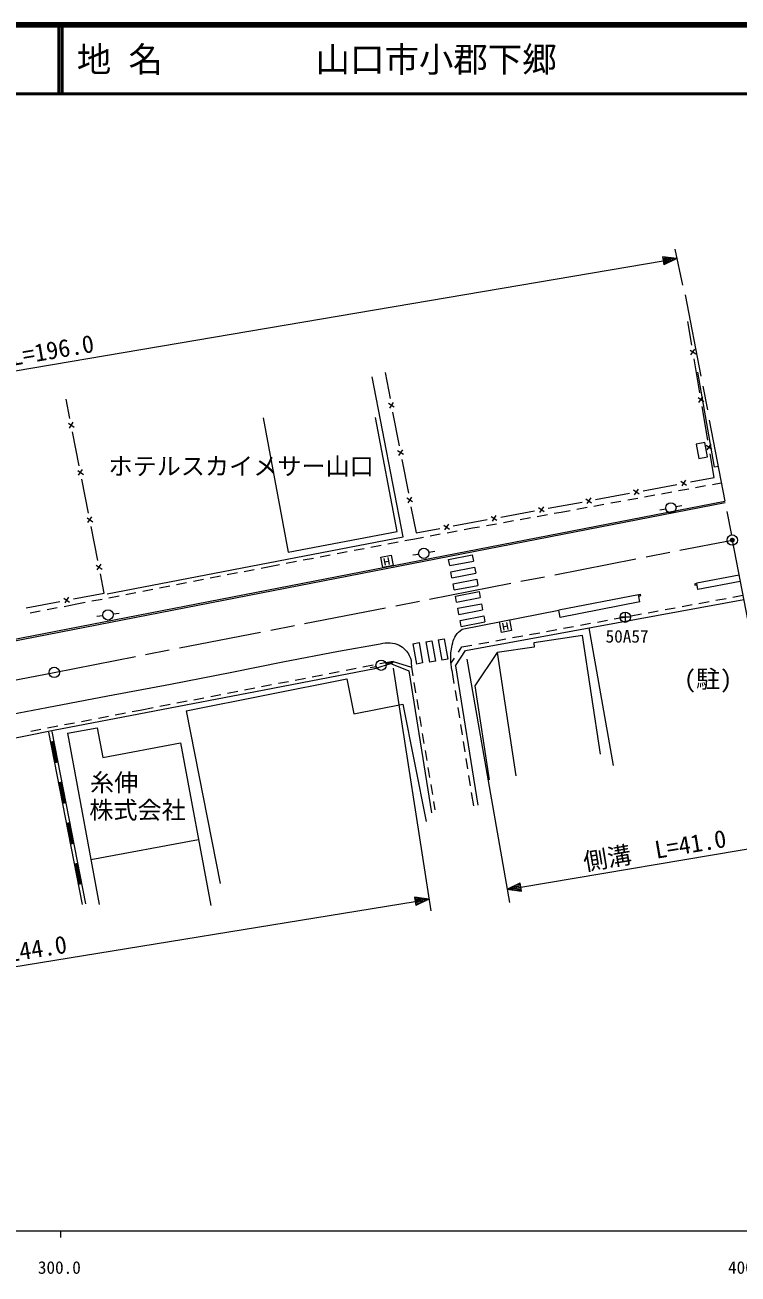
# Model space of a CAD drawing. Units: millimetres, scale not verified. Extents: x 40000 to 680000, y 20000 to 380000.
# Drawn here: x 362858 to 466334, y 198715 to 380000 of the extents above; entities that cross this region are included whole.
import ezdxf
from ezdxf.enums import TextEntityAlignment as Align

# ---------------------------------------------------------------- set-up
doc = ezdxf.new("R2010")
doc.units = ezdxf.units.MM
doc.header["$LTSCALE"] = 1000
doc.header["$PDMODE"] = 32
doc.header["$PDSIZE"] = 500
doc.linetypes.add('CHAIN', pattern=[18.5, 12, -1.5, 3.5, -1.5])
for name, color, linetype, lineweight in [('M-BGD', 7, 'Continuous', 13), ('M-BMK', 2, 'CHAIN', 13), ('M-BMK-SRVR', 3, 'Continuous', 13), ('M-STR-HTXT', 7, 'Continuous', 13), ('M-STR-STRC', 7, 'Continuous', 13), ('M-TTL', 2, 'Continuous', 140), ('M-TTL-BAND', 7, 'Continuous', 13), ('M-TTL-LINE', 7, 'Continuous', 50)]:
    doc.layers.add(name, color=color, linetype=linetype, lineweight=lineweight)
doc.layers.add('M-OTRS', color=6, linetype='Continuous')
doc.layers.add('M-TTL-TXT', color=7, linetype='Continuous')
doc.styles.add('ＭＳ ゴシック', font='')
doc.styles.get('ＭＳ ゴシック').set_extended_font_data('MS Gothic')

msp = doc.modelspace()

# ---------------------------------------------------------------- linework, layer by layer
at = {"layer": 'M-BGD'}
for p, q in [((459614, 333523), (459032, 336947)), ((459374, 332826), (460190, 332248)), ((459493, 332129), (460071, 332945)), ((460788, 326622), (459950, 331551)), ((417727, 305696), (413259, 328922)), ((415104, 329565), (415835, 325784)), ((462899, 315838), (460495, 329630)), ((369385, 322901), (368836, 325696)), ((416439, 324522), (415610, 325082)), ((416305, 325216), (415745, 324387)), ((460548, 325925), (461364, 325347)), ((460667, 325228), (461245, 326044)), ((461962, 319721), (461124, 324650)), ((397402, 322961), (401058, 303495)), ((416847, 306461), (413732, 323043)), ((416214, 323820), (417163, 318911)), ((369163, 322199), (369993, 321641)), ((369299, 321505), (369857, 322335)), ((370734, 316032), (369770, 320938)), ((461513, 319398), (460250, 319149)), ((460250, 319149), (460659, 317066)), ((461923, 317315), (461513, 319398)), ((461841, 318327), (462419, 319143)), ((417767, 317649), (416939, 318209)), ((417633, 318343), (417073, 317515)), ((460659, 317066), (461923, 317315)), ((461722, 319024), (462538, 318446)), ((462880, 314325), (462298, 317749)), ((370648, 314636), (371205, 315466)), ((417543, 316947), (418492, 312038)), ((463455, 315934), (462899, 315838)), ((370511, 315330), (371341, 314772)), ((372082, 309163), (371119, 314070)), ((458035, 313785), (458860, 313219)), ((458731, 313914), (458165, 313090)), ((459431, 313685), (462880, 314325)), ((445666, 311130), (450582, 312043)), ((451153, 312508), (451977, 311942)), ((451848, 312637), (451282, 311813)), ((452548, 312407), (457464, 313320)), ((455245, 311973), (456720, 312242)), ((457704, 312422), (459179, 312692)), ((460163, 312872), (461639, 313142)), ((462622, 313321), (463911, 313557)), ((273542, 273746), (464420, 310905)), ((273580, 273549), (464458, 310709)), ((419096, 310776), (418268, 311336)), ((418962, 311470), (418402, 310642)), ((418872, 310074), (419603, 306293)), ((438083, 310082), (437517, 309258)), ((438783, 309853), (443699, 310765)), ((444271, 311231), (445095, 310665)), ((444966, 311360), (444400, 310536)), ((445408, 310174), (446883, 310444)), ((447867, 310624), (449343, 310893)), ((450326, 311073), (451802, 311343)), ((452785, 311523), (454261, 311793)), ((457319, 310098), (458190, 310250)), ((371860, 308461), (372690, 307903)), ((371996, 307767), (372554, 308597)), ((425018, 307298), (429935, 308210)), ((430506, 308676), (431330, 308110)), ((431201, 308805), (430635, 307981)), ((431901, 308575), (436817, 309488)), ((434740, 308239), (436216, 308505)), ((437200, 308682), (438677, 308948)), ((437388, 309953), (438212, 309387)), ((439661, 309126), (440676, 309309)), ((440676, 309309), (441965, 309544)), ((442949, 309724), (444424, 309994)), ((454997, 309646), (455854, 309782)), ((373431, 302294), (372468, 307201)), ((401058, 303495), (416847, 306461)), ((419603, 306293), (423052, 306933)), ((423623, 307399), (424447, 306833)), ((424318, 307528), (423752, 306703)), ((424113, 306306), (425588, 306579)), ((426571, 306761), (427819, 306992)), ((427819, 306992), (428835, 307175)), ((429819, 307352), (431295, 307618)), ((432280, 307796), (433756, 308062)), ((374805, 297433), (417727, 305696)), ((415518, 304694), (416991, 304975)), ((417974, 305162), (419423, 305438)), ((419423, 305438), (420671, 305669)), ((421655, 305851), (423130, 306124)), ((405695, 302821), (407168, 303102)), ((408151, 303289), (409624, 303570)), ((410606, 303757), (412080, 304038)), ((413062, 304225), (414536, 304506)), ((419132, 303095), (419993, 303207)), ((421466, 303481), (422341, 303609)), ((424330, 302421), (427766, 303085)), ((427766, 303085), (427929, 302200)), ((373209, 301592), (374039, 301034)), ((373345, 300898), (373903, 301728)), ((394662, 300702), (396134, 300989)), ((397116, 301180), (398351, 301421)), ((398351, 301421), (399801, 301697)), ((400783, 301884), (402257, 302165)), ((403239, 302353), (404713, 302633)), ((424492, 301535), (424330, 302421)), ((424492, 301535), (427929, 302200)), ((424663, 300652), (428100, 301316)), ((428100, 301316), (428262, 300431)), ((374365, 297537), (373817, 300332)), ((387300, 299268), (388772, 299555)), ((389754, 299746), (391226, 300033)), ((392208, 300224), (393680, 300511)), ((424825, 299766), (424663, 300652)), ((424825, 299766), (428262, 300431)), ((424996, 298883), (428433, 299547)), ((428433, 299547), (428595, 298662)), ((466484, 300140), (460339, 298962)), ((466660, 299225), (460514, 298047)), ((369896, 296707), (374365, 297537)), ((377484, 297356), (378957, 297643)), ((379938, 297834), (381411, 298121)), ((382392, 298312), (383865, 298599)), ((384846, 298790), (386318, 299077)), ((425159, 297997), (424996, 298883)), ((425159, 297997), (428595, 298662)), ((425329, 297114), (428766, 297778)), ((428766, 297778), (428928, 296893)), ((451899, 297310), (440319, 295044)), ((451899, 297310), (452194, 297368)), ((452098, 296279), (451900, 297310)), ((452232, 297171), (452194, 297368)), ((460045, 298904), (460339, 298962)), ((460045, 298904), (460082, 298708)), ((460082, 298708), (460377, 298764)), ((460514, 298047), (460339, 298961)), ((363014, 295429), (367930, 296342)), ((368501, 296807), (369325, 296241)), ((368523, 295618), (370359, 295968)), ((369196, 296936), (368630, 296112)), ((370359, 295968), (371595, 296209)), ((372577, 296400), (374049, 296687)), ((375031, 296878), (376503, 297165)), ((425492, 296229), (425329, 297114)), ((425492, 296229), (428928, 296893)), ((425662, 295345), (429099, 296009)), ((426801, 289196), (467156, 296619)), ((429099, 296009), (429261, 295124)), ((452098, 296279), (440517, 294013)), ((451938, 297114), (452232, 297171)), ((458212, 295599), (459688, 295870)), ((460671, 296051), (462146, 296323)), ((463130, 296503), (464605, 296775)), ((465589, 296956), (467045, 297224)), ((363612, 294681), (365085, 294962)), ((366068, 295150), (367541, 295431)), ((373299, 294192), (374162, 294287)), ((375640, 294534), (376518, 294646)), ((425825, 294460), (425662, 295345)), ((425825, 294460), (429261, 295124)), ((425996, 293576), (429432, 294240)), ((426314, 292295), (440319, 295044)), ((429432, 294240), (429595, 293355)), ((440517, 294013), (440320, 295044)), ((448377, 293790), (449853, 294061)), ((450836, 294242), (452311, 294514)), ((453295, 294694), (454770, 294966)), ((455754, 295147), (457229, 295418)), ((426158, 292691), (425996, 293576)), ((426158, 292691), (429595, 293355)), ((438542, 291981), (440018, 292252)), ((441001, 292433), (442476, 292705)), ((443460, 292885), (444935, 293157)), ((444669, 292483), (448204, 272532)), ((445919, 293338), (447394, 293609)), ((408334, 289108), (414391, 290189)), ((419160, 290199), (420046, 290355)), ((419160, 290199), (419682, 287245)), ((420046, 290355), (420568, 287401)), ((421034, 290453), (421921, 290609)), ((421034, 290453), (421556, 287498)), ((421921, 290609), (422442, 287655)), ((422807, 290766), (423693, 290922)), ((422807, 290766), (423329, 287811)), ((423693, 290922), (424215, 287968)), ((428707, 290172), (430183, 290443)), ((431166, 290624), (432641, 290896)), ((433625, 291076), (435100, 291348)), ((436084, 291529), (437559, 291800)), ((443765, 291375), (436687, 290303)), ((436687, 290303), (436775, 289720)), ((446373, 274168), (443765, 291375)), ((400272, 287551), (408334, 289108)), ((425358, 287006), (426801, 289196)), ((425759, 288951), (426267, 289723)), ((426267, 289723), (427724, 289991)), ((431385, 288904), (428155, 284070)), ((436775, 289720), (431385, 288904)), ((431385, 288904), (434093, 271032)), ((392876, 286089), (400272, 287551)), ((396313, 283275), (413609, 286621)), ((410920, 286588), (409448, 286303)), ((413375, 287063), (411902, 286778)), ((412962, 286729), (413810, 286913)), ((413609, 286621), (416110, 287362)), ((416265, 287623), (414357, 287253)), ((415255, 287312), (416116, 287513)), ((416265, 287623), (416050, 287262)), ((416050, 287262), (418549, 286262)), ((416265, 287623), (418926, 286772)), ((418926, 286772), (418931, 286913)), ((418926, 286772), (419127, 285558)), ((420568, 287401), (419682, 287245)), ((422442, 287655), (421556, 287498)), ((424215, 287968), (423329, 287811)), ((424678, 287312), (425208, 288116)), ((425358, 287006), (428566, 266766)), ((383982, 284322), (392876, 286089)), ((386228, 280464), (409588, 285100)), ((401103, 284688), (399630, 284403)), ((403557, 285163), (402084, 284878)), ((406011, 285638), (404539, 285353)), ((408466, 286113), (406993, 285828)), ((409588, 285100), (410599, 280007)), ((418549, 286262), (421835, 265638)), ((424808, 286334), (425115, 284401)), ((366998, 277634), (396313, 283275)), ((374901, 282613), (383982, 284322)), ((393739, 283263), (392267, 282978)), ((396194, 283738), (394721, 283453)), ((398648, 284213), (397175, 283928)), ((419291, 284572), (419536, 283092)), ((425272, 283413), (425506, 281931)), ((428155, 284070), (430219, 270445)), ((366019, 280928), (374901, 282613)), ((383921, 281362), (382449, 281077)), ((386376, 281837), (384903, 281552)), ((388830, 282312), (387358, 282027)), ((391285, 282788), (389812, 282502)), ((410599, 280007), (417688, 281414)), ((417688, 281414), (421069, 264381)), ((419700, 282105), (419945, 280626)), ((356061, 279044), (366019, 280928)), ((374976, 279633), (373504, 279349)), ((377431, 280107), (375958, 279823)), ((379558, 280518), (378413, 280297)), ((381467, 280887), (379558, 280518)), ((386228, 280464), (391204, 255394)), ((420109, 279639), (420354, 278159)), ((425663, 280944), (425898, 279462)), ((355269, 275283), (366998, 277634)), ((365158, 277737), (363685, 277453)), ((367612, 278211), (366140, 277927)), ((371687, 252428), (366798, 277451)), ((370067, 278685), (368594, 278401)), ((369021, 277191), (373347, 277994)), ((372522, 279159), (371049, 278875)), ((373347, 277994), (374145, 273697)), ((426054, 278475), (426289, 276993)), ((371196, 252332), (366307, 277355)), ((367085, 275983), (366594, 275887)), ((367268, 272962), (366692, 275906)), ((367366, 272981), (366790, 275925)), ((367464, 273000), (366889, 275944)), ((367562, 273019), (366987, 275963)), ((369021, 277191), (373633, 252353)), ((374145, 273697), (385432, 275793)), ((385432, 275793), (389814, 252190)), ((420518, 277173), (420763, 275693)), ((426446, 276005), (426681, 274524)), ((420927, 274706), (421172, 273227)), ((367169, 272942), (367660, 273038)), ((421336, 272240), (421581, 270760)), ((426837, 273536), (427072, 272055)), ((427229, 271067), (427464, 269586)), ((368235, 270094), (367745, 269998)), ((368418, 267073), (367843, 270017)), ((368516, 267092), (367941, 270036)), ((368614, 267111), (368039, 270056)), ((368712, 267130), (368137, 270075)), ((421744, 269774), (421990, 268294)), ((427620, 268598), (427927, 266664)), ((368320, 267054), (368811, 267150)), ((422153, 267307), (422355, 266094)), ((369386, 264205), (368895, 264109)), ((369568, 261184), (368993, 264129)), ((369667, 261203), (369091, 264148)), ((369765, 261223), (369190, 264167)), ((369863, 261242), (369288, 264186)), ((369470, 261165), (369961, 261261)), ((372423, 258873), (388035, 261772)), ((370536, 258317), (370046, 258221)), ((370719, 255296), (370144, 258240)), ((370817, 255315), (370242, 258259)), ((370915, 255334), (370340, 258278)), ((371013, 255353), (370438, 258297)), ((370621, 255276), (371112, 255372))]:
    msp.add_line(p, q, dxfattribs=at)
for centre in [(456593, 309910), (420735, 303314), (374906, 294381), (414540, 287083)]:
    msp.add_circle(centre, 750, dxfattribs=at)
for points, knots in [([(424808, 286334), (424688, 287056), (424667, 287301), (424652, 287926), (424630, 288861), (424707, 289396), (424925, 290305), (425034, 290755), (425130, 291012), (425386, 291397), (425665, 291818), (425866, 291959), (426314, 292295)], [0, 0, 0, 0, 1, 1, 1, 2, 2, 2, 3, 3, 3, 4, 4, 4, 4]), ([(414391, 290189), (415027, 290308), (415281, 290363), (415849, 290306), (416369, 290254), (416677, 290204), (417144, 289971), (417540, 289774), (417736, 289603), (418049, 289292), (418325, 289019), (418454, 288832), (418635, 288489), (418926, 287934), (418898, 287600), (418931, 286913)], [0, 0, 0, 0, 1, 1, 1, 2, 2, 2, 3, 3, 3, 4, 4, 4, 5, 5, 5, 5]), ([(414391, 290189), (415027, 290308), (415281, 290363), (415849, 290306), (416369, 290254), (416677, 290204), (417144, 289971), (417540, 289774), (417736, 289603), (418049, 289292), (418325, 289019), (418454, 288832), (418635, 288489), (418926, 287934), (418898, 287600), (418931, 286913)], [0, 0, 0, 0, 1, 1, 1, 2, 2, 2, 3, 3, 3, 4, 4, 4, 5, 5, 5, 5])]:
    msp.add_open_spline(points, degree=3, knots=knots, dxfattribs=at)
at = {"layer": 'M-BMK'}
for p, q in [((458678, 340831), (465507, 305241)), ((367107, 286035), (465507, 305241)), ((465507, 305241), (474378, 259006)), ((268717, 267044), (367107, 286035))]:
    msp.add_line(p, q, dxfattribs=at)
at = {"layer": 'M-BMK-SRVR'}
for p, q in [((450719, 294050), (449219, 294050)), ((449969, 294800), (449969, 293300))]:
    msp.add_line(p, q, dxfattribs=at)
for centre in [(465507, 305241), (449969, 294050), (367107, 286035)]:
    msp.add_circle(centre, 750, dxfattribs=at)
at = {"layer": 'M-OTRS'}
msp.add_point((465507, 305241), dxfattribs=at)
at = {"layer": 'M-STR-HTXT'}
for p, q in [((457451, 346109), (455379, 346365)), ((455379, 346365), (455580, 345182)), ((455793, 346314), (455399, 346247)), ((455419, 346129), (456208, 346263)), ((457169, 347466), (458257, 342235)), ((267287, 313828), (455479, 345774)), ((456622, 346211), (455439, 346011)), ((455459, 345892), (457037, 346160)), ((457451, 346109), (455479, 345774)), ((455499, 345656), (457077, 345923)), ((456703, 345738), (455520, 345537)), ((455540, 345419), (456328, 345553)), ((455954, 345368), (455560, 345301)), ((457451, 346109), (455580, 345182)), ((416278, 286647), (421736, 251423)), ((426958, 287951), (433159, 252643)), ((434797, 254881), (471933, 261140)), ((432824, 254549), (434697, 255473)), ((432824, 254549), (434797, 254881)), ((432824, 254549), (434896, 254289)), ((434777, 254999), (433199, 254733)), ((434817, 254763), (433239, 254497)), ((433573, 254918), (434757, 255118)), ((433653, 254445), (434837, 254644)), ((434737, 255236), (433948, 255103)), ((434856, 254526), (434068, 254393)), ((434322, 255288), (434717, 255354)), ((434482, 254341), (434876, 254408)), ((434896, 254289), (434697, 255473)), ((283032, 230545), (419498, 252806)), ((421472, 253128), (419401, 253398)), ((419401, 253398), (419595, 252214)), ((419815, 253344), (419421, 253280)), ((419440, 253161), (420230, 253290)), ((420644, 253236), (419459, 253043)), ((419479, 252924), (421058, 253182)), ((421472, 253128), (419498, 252806)), ((419517, 252687), (421096, 252945)), ((420721, 252762), (419537, 252569)), ((419556, 252451), (420345, 252579)), ((419970, 252397), (419575, 252332)), ((421472, 253128), (419595, 252214))]:
    msp.add_line(p, q, dxfattribs=at)
at = {"layer": 'M-STR-STRC'}
for p, q in [((414513, 302782), (415988, 303069)), ((414811, 301247), (414513, 302782)), ((415988, 303069), (416287, 301535)), ((416287, 301535), (414811, 301247)), ((414948, 302581), (415142, 301581)), ((415045, 302081), (415627, 302194)), ((415529, 302694), (415724, 301694)), ((431705, 293356), (433180, 293647)), ((432007, 291823), (431705, 293356)), ((433482, 292113), (432007, 291823)), ((432141, 293156), (432338, 292156)), ((432239, 292656), (432820, 292771)), ((432722, 293271), (432919, 292271)), ((433180, 293647), (433482, 292113))]:
    msp.add_line(p, q, dxfattribs=at)
at = {"layer": 'M-TTL'}
msp.add_line((680000, 380000), (40000, 380000), dxfattribs=at)
at = {"layer": 'M-TTL-BAND'}
for p, q in [((40000, 205000), (579000, 205000)), ((368000, 205000), (368000, 204000))]:
    msp.add_line(p, q, dxfattribs=at)
at = {"layer": 'M-TTL-LINE'}
for p, q in [((367750, 380000), (367750, 370000)), ((368250, 380000), (368250, 370000)), ((40000, 370000), (680000, 370000))]:
    msp.add_line(p, q, dxfattribs=at)

# ---------------------------------------------------------------- texts
at = {"layer": 'M-BGD', "style": 'ＭＳ ゴシック'}
for s, p in [('ホテルスカイメサー山口', (374972, 313917)), ('(駐)', (458497, 283016)), ('糸伸', (372304, 267997)), ('株式会社', (372186, 264008))]:
    msp.add_text(s, height=2566, dxfattribs=at).set_placement(p, align=Align.BOTTOM_LEFT)
at = {"layer": 'M-BMK-SRVR', "style": 'ＭＳ ゴシック'}
msp.add_text('50A57', height=1833, dxfattribs=at).set_placement((447115, 289804), align=Align.BOTTOM_LEFT)
at = {"layer": 'M-STR-HTXT', "style": 'ＭＳ ゴシック'}
for s, rotation, p in [('側溝\u3000L=196.0', 9.634, (350779, 328001)), ('側溝\u3000L=41.0', 9.567, (444252, 256475)), ('側溝\u3000L=144.0', 9.265, (346813, 240949))]:
    msp.add_text(s, height=2566, rotation=rotation, dxfattribs=at).set_placement(p, align=Align.BOTTOM_LEFT)
at = {"layer": 'M-TTL-BAND', "style": 'ＭＳ ゴシック'}
for s, p in [('300.0', (367844, 198195)), ('400.0', (468000, 198195))]:
    msp.add_text(s, height=1833, dxfattribs=at).set_placement(p, align=Align.BOTTOM_CENTER)
at = {"layer": 'M-TTL-TXT', "style": 'ＭＳ ゴシック'}
for s, p in [('地 名', (370380, 375000)), ('山口市小郡下郷', (405024, 375000))]:
    msp.add_text(s, height=3666, dxfattribs=at).set_placement(p, align=Align.MIDDLE_LEFT)

doc.saveas('drawing.dxf')
